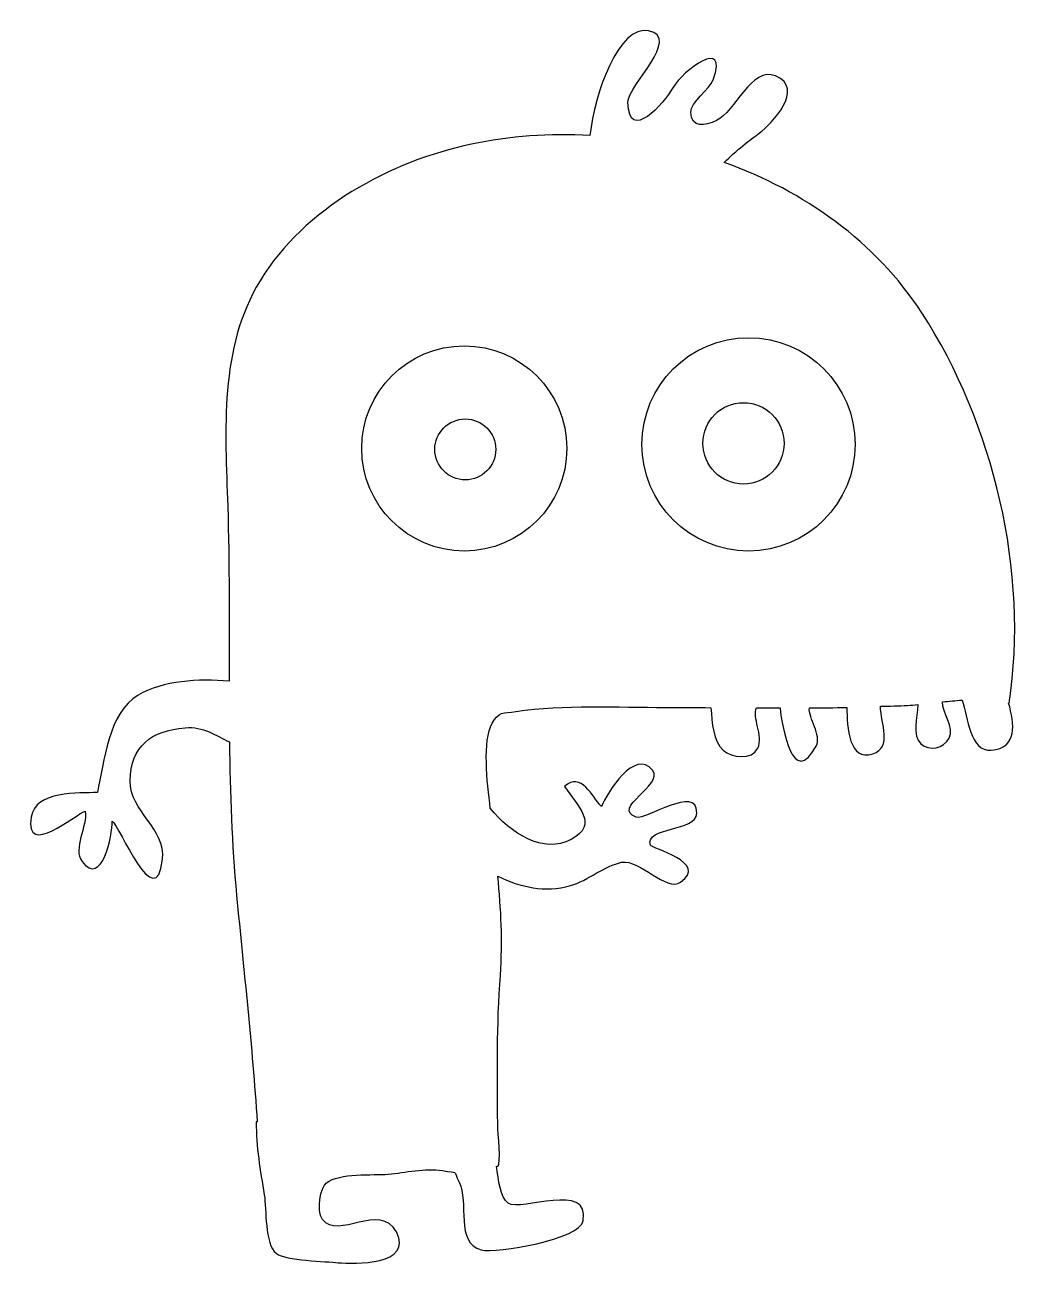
# Model space of a CAD drawing. Header units: centimetres. Extents: x -6.7 to 6.8, y -8.3 to 8.3.
import ezdxf

# ---------------------------------------------------------------- set-up
doc = ezdxf.new("R2010")
doc.units = ezdxf.units.CM
doc.header["$MEASUREMENT"] = 0
doc.layers.add('Camada 1', color=7, linetype='Continuous')

msp = doc.modelspace()

# ---------------------------------------------------------------- linework, layer by layer
at = {"layer": 'Camada 1'}
for points, knots in [([(6.49985, -0.7523), (6.57563, -1.0267), (6.62558, -1.35624), (6.2658, -1.38264), (6.2658, -1.38264), (5.9801, -1.40389), (5.95716, -0.94423), (5.87702, -0.71192), (5.87702, -0.71192), (5.78963, -0.71832), (5.70282, -0.72676), (5.61656, -0.73631), (5.61656, -0.73631), (5.61161, -0.88297), (5.77859, -1.07484), (5.70424, -1.21973), (5.70424, -1.21973), (5.63283, -1.35853), (5.43799, -1.40179), (5.32332, -1.29492), (5.32332, -1.29492), (5.20717, -1.18779), (5.28003, -0.94765), (5.28498, -0.7729), (5.28498, -0.7729), (5.23852, -0.77697), (5.19206, -0.78131), (5.14883, -0.78309), (5.14883, -0.78309), (5.02715, -0.78918), (4.90639, -0.7915), (4.78471, -0.79555), (4.78471, -0.79555), (4.79341, -1.02902), (4.94499, -1.34115), (4.68512, -1.43029), (4.68512, -1.43029), (4.36397, -1.54004), (4.33902, -1.07083), (4.33553, -0.81064), (4.33553, -0.81064), (4.16829, -0.81442), (4.00133, -0.81442), (3.83438, -0.8153), (3.83438, -0.8153), (3.81782, -0.95497), (4.00453, -1.17916), (3.92497, -1.32632), (3.92497, -1.32632), (3.61517, -1.90211), (3.47288, -1.08327), (3.44327, -0.81761), (3.44327, -0.81761), (3.33876, -0.81761), (3.23393, -0.81674), (3.12881, -0.81615), (3.12881, -0.81615), (3.06378, -0.93609), (3.22432, -1.18813), (3.14537, -1.35476), (3.14537, -1.35476), (3.06756, -1.51883), (2.79112, -1.48282), (2.68021, -1.38117), (2.68021, -1.38117), (2.54839, -1.2601), (2.53329, -1.02025), (2.5176, -0.81382), (2.5176, -0.81382), (2.31668, -0.81236), (2.11546, -0.81094), (1.91454, -0.81035), (1.91454, -0.81035), (1.26531, -0.80916), (0.55363, -0.76881), (-0.09095, -0.86549), (-0.09095, -0.86549), (-0.26169, -0.89076), (-0.32323, -0.86348), (-0.408, -1.02114), (-0.408, -1.02114), (-0.53664, -1.25953), (-0.47711, -1.80481), (-0.43239, -2.15874), (-0.43239, -2.15874), (-0.16005, -2.49439), (0.27812, -2.77342), (0.64745, -2.57572), (0.64745, -2.57572), (1.02377, -2.37331), (0.73775, -2.13347), (0.55918, -1.8678), (0.55918, -1.8678), (0.78188, -1.66079), (0.92936, -2.00515), (1.05276, -2.13434), (1.05276, -2.13434), (1.13264, -1.95461), (1.50081, -1.35041), (1.7383, -1.65034), (1.7383, -1.65034), (1.89713, -1.85068), (1.17355, -2.15408), (1.51938, -2.27806), (1.51938, -2.27806), (1.64627, -2.32338), (2.33673, -1.83065), (2.32945, -2.22292), (2.32945, -2.22292), (2.32511, -2.48047), (1.6323, -2.39625), (1.7081, -2.65147), (1.7081, -2.65147), (1.72117, -2.69446), (2.49264, -2.88375), (2.11257, -3.14741), (2.11257, -3.14741), (1.92442, -3.27835), (1.56554, -2.83615), (1.32424, -2.88116), (1.32424, -2.88116), (1.10154, -2.92265), (0.8713, -3.12677), (0.64045, -3.19297), (0.64045, -3.19297), (0.29263, -3.29198), (-0.02244, -3.21358), (-0.33078, -3.06668), (-0.33078, -3.06668), (-0.28956, -3.50367), (-0.26545, -3.93806), (-0.29826, -4.38835), (-0.29826, -4.38835), (-0.34676, -5.05679), (-0.34036, -5.71296), (-0.33281, -6.37934), (-0.33281, -6.37934), (-0.33135, -6.51261), (-0.28373, -6.90226), (-0.33281, -6.94814), (-0.33281, -6.94814), (-0.33281, -6.94814), (-0.3508, -6.94549), (-0.3508, -6.94549), (-0.3508, -6.94549), (-0.32117, -7.13049), (-0.30347, -7.35668), (-0.19197, -7.43822), (-0.19197, -7.43822), (-0.02647, -7.55961), (0.90587, -7.14093), (0.80977, -7.67635), (0.80977, -7.67635), (0.76648, -7.91794), (-0.34672, -8.11678), (-0.5526, -8.06341), (-0.5526, -8.06341), (-0.9051, -7.9725), (-0.71751, -7.4237), (-0.84907, -7.15716), (-0.84907, -7.15716), (-0.93445, -6.98351), (-0.85373, -7.03929), (-1.07177, -7.0027), (-1.07177, -7.0027), (-1.3055, -6.96296), (-1.56829, -7.03204), (-1.79969, -7.05091), (-1.79969, -7.05091), (-1.99596, -7.06657), (-2.45792, -7.03292), (-2.62109, -7.16476), (-2.62109, -7.16476), (-2.7024, -7.22977), (-2.76452, -7.5297), (-2.6748, -7.65599), (-2.6748, -7.65599), (-2.473, -7.93999), (-1.90478, -7.4176), (-1.68875, -7.82297), (-1.68875, -7.82297), (-1.4524, -8.2675), (-2.25319, -8.25472), (-2.46718, -8.23384), (-2.46718, -8.23384), (-2.62455, -8.21844), (-3.17478, -8.20423), (-3.29326, -8.11158), (-3.29326, -8.11158), (-3.45556, -7.98559), (-3.42391, -7.51579), (-3.45526, -7.32823), (-3.45526, -7.32823), (-3.51072, -6.99806), (-3.563, -6.68738), (-3.56443, -6.3503), (-3.56443, -6.3503), (-3.56443, -6.3503), (-3.55049, -6.35176), (-3.55049, -6.35176), (-3.55049, -6.35176), (-3.61582, -5.33931), (-3.72906, -4.33378), (-3.82547, -3.32249), (-3.82547, -3.32249), (-3.89021, -2.64103), (-3.91374, -1.95605), (-3.92188, -1.27028), (-3.92188, -1.27028), (-4.09754, -1.19133), (-4.27235, -1.06007), (-4.5142, -1.08124), (-4.5142, -1.08124), (-4.96717, -1.12072), (-5.24387, -1.32717), (-5.24998, -1.79204), (-5.24998, -1.79204), (-5.25493, -2.19709), (-4.76944, -2.43545), (-4.81561, -2.84019), (-4.81561, -2.84019), (-4.90388, -3.61343), (-5.39748, -2.38548), (-5.48866, -2.33124), (-5.48866, -2.33124), (-5.48633, -2.51153), (-5.62542, -3.22437), (-5.89313, -2.86956), (-5.89313, -2.86956), (-6.02, -2.70229), (-5.81794, -2.39715), (-5.85014, -2.19823), (-5.85014, -2.19823), (-5.97965, -2.23514), (-6.6582, -2.83154), (-6.57341, -2.27636), (-6.57341, -2.27636), (-6.51883, -1.91978), (-5.93142, -1.95838), (-5.68782, -1.94738), (-5.68782, -1.94738), (-5.59373, -1.5345), (-5.54352, -0.88145), (-5.14225, -0.64658), (-5.14225, -0.64658), (-4.80456, -0.4497), (-4.33477, -0.42592), (-3.92625, -0.45841), (-3.92625, -0.45841), (-3.92625, 0.32206), (-3.92016, 1.10253), (-3.94453, 1.87924), (-3.94453, 1.87924), (-3.97705, 2.88823), (-4.06211, 3.99305), (-3.5122, 4.89401), (-3.5122, 4.89401), (-2.91668, 5.86874), (-1.77354, 6.48953), (-0.68587, 6.72006), (-0.68587, 6.72006), (-0.1734, 6.82894), (0.36405, 6.86524), (0.90062, 6.83563), (0.90062, 6.83563), (0.961, 7.40269), (1.28535, 8.31616), (1.68545, 8.23718), (1.68545, 8.23718), (2.12998, 8.14921), (1.40671, 7.50172), (1.40904, 7.28277), (1.40904, 7.28277), (1.41542, 6.72122), (1.89392, 7.27174), (2.0089, 7.47295), (2.0089, 7.47295), (2.14479, 7.71163), (2.75801, 8.15994), (2.54868, 7.58154), (2.54868, 7.58154), (2.50455, 7.45959), (2.24033, 7.27404), (2.24788, 7.14948), (2.24788, 7.14948), (2.26153, 6.93085), (2.43457, 6.96337), (2.59398, 7.03653), (2.59398, 7.03653), (2.83525, 7.14715), (3.06086, 7.7662), (3.38228, 7.63293), (3.38228, 7.63293), (3.78588, 7.46569), (3.32857, 6.99211), (3.16482, 6.86871), (3.16482, 6.86871), (3.04547, 6.77841), (2.85007, 6.63614), (2.69677, 6.47615), (2.69677, 6.47615), (3.76529, 6.09317), (4.71911, 5.41811), (5.33901, 4.46487), (5.33901, 4.46487), (6.29979, 2.98839), (6.77482, 0.99134), (6.50651, -0.75369), (6.50651, -0.75369), (6.5045, -0.7532), (6.50186, -0.75289), (6.49985, -0.7523)], [0, 0, 0, 0, 0.01265823, 0.01265823, 0.01265823, 0.01265823, 0.02531646, 0.02531646, 0.02531646, 0.02531646, 0.03797468, 0.03797468, 0.03797468, 0.03797468, 0.05063291, 0.05063291, 0.05063291, 0.05063291, 0.06329114, 0.06329114, 0.06329114, 0.06329114, 0.07594937, 0.07594937, 0.07594937, 0.07594937, 0.08860759, 0.08860759, 0.08860759, 0.08860759, 0.10126582, 0.10126582, 0.10126582, 0.10126582, 0.11392405, 0.11392405, 0.11392405, 0.11392405, 0.12658228, 0.12658228, 0.12658228, 0.12658228, 0.13924051, 0.13924051, 0.13924051, 0.13924051, 0.15189873, 0.15189873, 0.15189873, 0.15189873, 0.16455696, 0.16455696, 0.16455696, 0.16455696, 0.17721519, 0.17721519, 0.17721519, 0.17721519, 0.18987342, 0.18987342, 0.18987342, 0.18987342, 0.20253165, 0.20253165, 0.20253165, 0.20253165, 0.21518987, 0.21518987, 0.21518987, 0.21518987, 0.2278481, 0.2278481, 0.2278481, 0.2278481, 0.24050633, 0.24050633, 0.24050633, 0.24050633, 0.25316456, 0.25316456, 0.25316456, 0.25316456, 0.26582278, 0.26582278, 0.26582278, 0.26582278, 0.27848101, 0.27848101, 0.27848101, 0.27848101, 0.29113924, 0.29113924, 0.29113924, 0.29113924, 0.30379747, 0.30379747, 0.30379747, 0.30379747, 0.3164557, 0.3164557, 0.3164557, 0.3164557, 0.32911392, 0.32911392, 0.32911392, 0.32911392, 0.34177215, 0.34177215, 0.34177215, 0.34177215, 0.35443038, 0.35443038, 0.35443038, 0.35443038, 0.36708861, 0.36708861, 0.36708861, 0.36708861, 0.37974684, 0.37974684, 0.37974684, 0.37974684, 0.39240506, 0.39240506, 0.39240506, 0.39240506, 0.40506329, 0.40506329, 0.40506329, 0.40506329, 0.41772152, 0.41772152, 0.41772152, 0.41772152, 0.43037975, 0.43037975, 0.43037975, 0.43037975, 0.44303797, 0.44303797, 0.44303797, 0.44303797, 0.4556962, 0.4556962, 0.4556962, 0.4556962, 0.46835443, 0.46835443, 0.46835443, 0.46835443, 0.48101266, 0.48101266, 0.48101266, 0.48101266, 0.49367089, 0.49367089, 0.49367089, 0.49367089, 0.50632911, 0.50632911, 0.50632911, 0.50632911, 0.51898734, 0.51898734, 0.51898734, 0.51898734, 0.53164557, 0.53164557, 0.53164557, 0.53164557, 0.5443038, 0.5443038, 0.5443038, 0.5443038, 0.55696203, 0.55696203, 0.55696203, 0.55696203, 0.56962025, 0.56962025, 0.56962025, 0.56962025, 0.58227848, 0.58227848, 0.58227848, 0.58227848, 0.59493671, 0.59493671, 0.59493671, 0.59493671, 0.60759494, 0.60759494, 0.60759494, 0.60759494, 0.62025316, 0.62025316, 0.62025316, 0.62025316, 0.63291139, 0.63291139, 0.63291139, 0.63291139, 0.64556962, 0.64556962, 0.64556962, 0.64556962, 0.65822785, 0.65822785, 0.65822785, 0.65822785, 0.67088608, 0.67088608, 0.67088608, 0.67088608, 0.6835443, 0.6835443, 0.6835443, 0.6835443, 0.69620253, 0.69620253, 0.69620253, 0.69620253, 0.70886076, 0.70886076, 0.70886076, 0.70886076, 0.72151899, 0.72151899, 0.72151899, 0.72151899, 0.73417722, 0.73417722, 0.73417722, 0.73417722, 0.74683544, 0.74683544, 0.74683544, 0.74683544, 0.75949367, 0.75949367, 0.75949367, 0.75949367, 0.7721519, 0.7721519, 0.7721519, 0.7721519, 0.78481013, 0.78481013, 0.78481013, 0.78481013, 0.79746835, 0.79746835, 0.79746835, 0.79746835, 0.81012658, 0.81012658, 0.81012658, 0.81012658, 0.82278481, 0.82278481, 0.82278481, 0.82278481, 0.83544304, 0.83544304, 0.83544304, 0.83544304, 0.84810127, 0.84810127, 0.84810127, 0.84810127, 0.86075949, 0.86075949, 0.86075949, 0.86075949, 0.87341772, 0.87341772, 0.87341772, 0.87341772, 0.88607595, 0.88607595, 0.88607595, 0.88607595, 0.89873418, 0.89873418, 0.89873418, 0.89873418, 0.91139241, 0.91139241, 0.91139241, 0.91139241, 0.92405063, 0.92405063, 0.92405063, 0.92405063, 0.93670886, 0.93670886, 0.93670886, 0.93670886, 0.94936709, 0.94936709, 0.94936709, 0.94936709, 0.96202532, 0.96202532, 0.96202532, 0.96202532, 0.97468354, 0.97468354, 0.97468354, 0.97468354, 1, 1, 1, 1]), ([(-0.78083, 4.02374), (-1.53868, 4.02374), (-2.15277, 3.40935), (-2.15277, 2.65209), (-2.15277, 2.65209), (-2.15277, 1.89514), (-1.53867, 1.28075), (-0.78083, 1.28075), (-0.78083, 1.28075), (-0.02417, 1.28075), (0.59021, 1.89514), (0.59021, 2.65209), (0.59021, 2.65209), (0.59022, 3.40935), (-0.02417, 4.02374), (-0.78083, 4.02374)], [0, 0, 0, 0, 0.2, 0.2, 0.2, 0.2, 0.4, 0.4, 0.4, 0.4, 0.6, 0.6, 0.6, 0.6, 1, 1, 1, 1]), ([(3.02108, 4.13262), (2.23363, 4.13262), (1.59513, 3.49384), (1.59513, 2.70667), (1.59513, 2.70667), (1.59513, 1.91922), (2.23362, 1.28072), (3.02108, 1.28072), (3.02108, 1.28072), (3.80854, 1.28072), (4.44703, 1.91921), (4.44703, 2.70667), (4.44703, 2.70667), (4.44702, 3.49384), (3.80853, 4.13262), (3.02108, 4.13262)], [0, 0, 0, 0, 0.2, 0.2, 0.2, 0.2, 0.4, 0.4, 0.4, 0.4, 0.6, 0.6, 0.6, 0.6, 1, 1, 1, 1]), ([(2.95372, 3.26357), (2.65347, 3.26357), (2.41016, 3.02055), (2.41016, 2.72033), (2.41016, 2.72033), (2.41016, 2.42011), (2.65347, 2.1768), (2.95372, 2.1768), (2.95372, 2.1768), (3.25365, 2.1768), (3.49641, 2.42011), (3.49641, 2.72033), (3.49641, 2.72033), (3.4964, 3.02058), (3.25365, 3.26357), (2.95372, 3.26357)], [0, 0, 0, 0, 0.2, 0.2, 0.2, 0.2, 0.4, 0.4, 0.4, 0.4, 0.6, 0.6, 0.6, 0.6, 1, 1, 1, 1]), ([(-0.76691, 3.04613), (-0.99249, 3.04613), (-1.17455, 2.86375), (-1.17455, 2.63904), (-1.17455, 2.63904), (-1.17455, 2.41401), (-0.99249, 2.23137), (-0.76691, 2.23137), (-0.76691, 2.23137), (-0.54246, 2.23137), (-0.35953, 2.41401), (-0.35953, 2.63904), (-0.35953, 2.63904), (-0.35953, 2.86376), (-0.54244, 3.04613), (-0.76691, 3.04613)], [0, 0, 0, 0, 0.2, 0.2, 0.2, 0.2, 0.4, 0.4, 0.4, 0.4, 0.6, 0.6, 0.6, 0.6, 1, 1, 1, 1])]:
    msp.add_open_spline(points, degree=3, knots=knots, dxfattribs=at)

doc.saveas('drawing.dxf')
